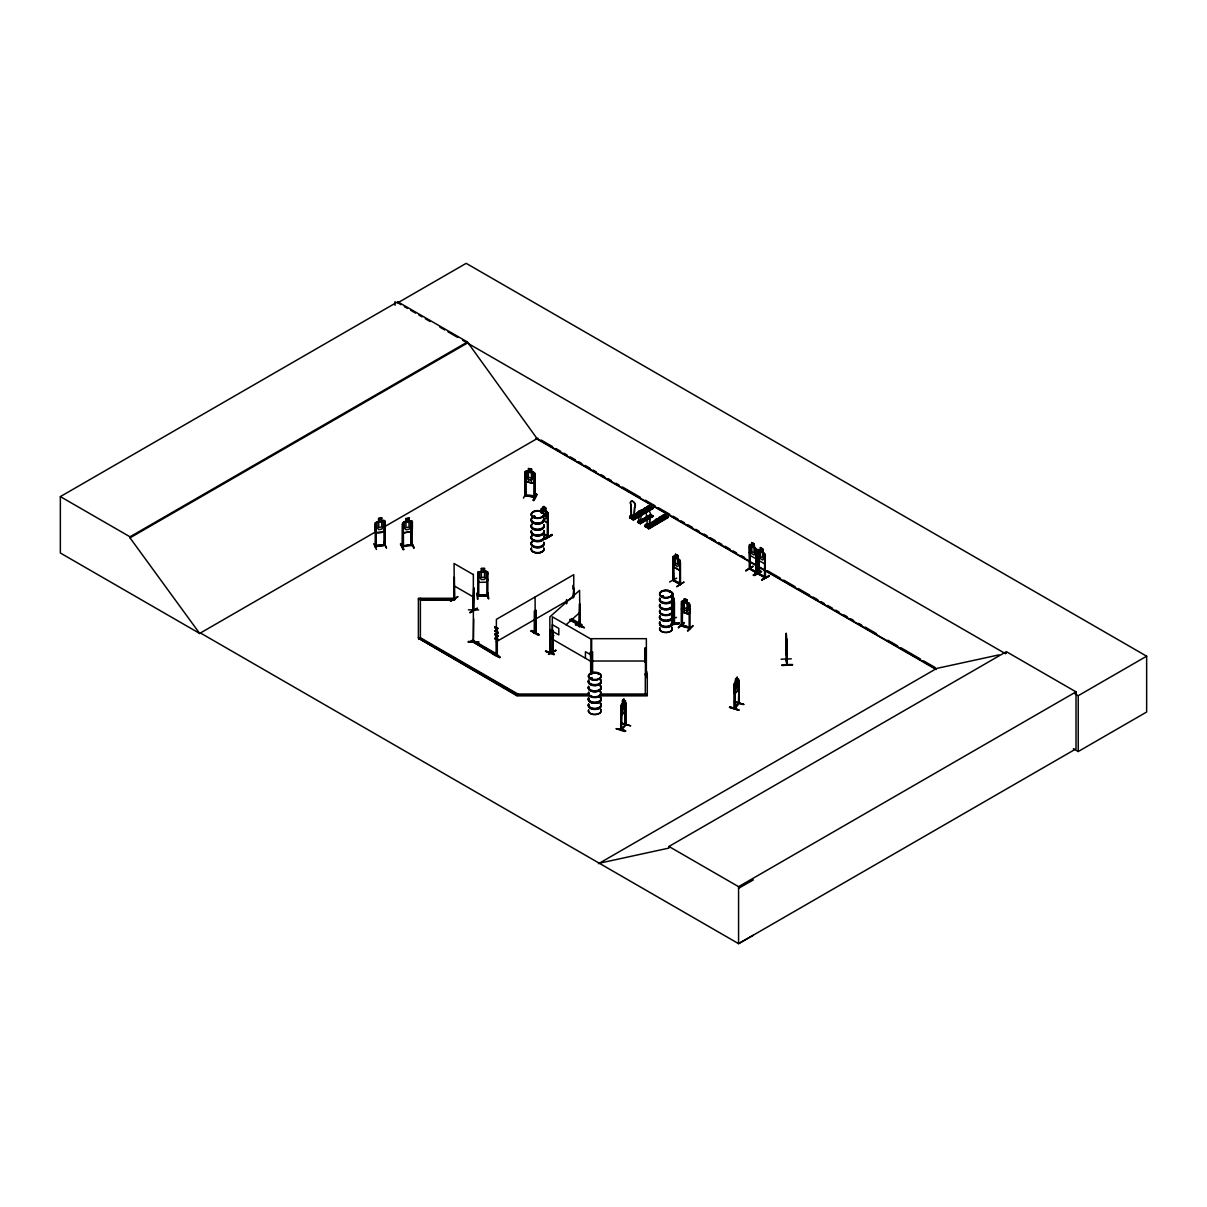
<?xml version="1.0" encoding="UTF-8"?>
<svg xmlns="http://www.w3.org/2000/svg" width="1207" height="1207" viewBox="0 0 1207 1207"><rect width="100%" height="100%" fill="white"/><g stroke="black" fill="none" stroke-linecap="round" stroke-linejoin="round"><path stroke-width="1.5" d="M786.361 646.665L786.21 644.538L786.345 646.665M645.458 649.939L644.87 652.806L644.885 649.939M645.458 657.272L644.87 660.138L644.885 657.287M625.573 724.472L625.105 724.321M734.942 685.757L734.988 708.162C742.818 698.491 738.186 702.368 734.475 707.8M739.242 703.394L739.212 702.549L738.367 703.032M785.938 642.803L786.677 650.437L786.873 648.295M785.893 638.262L786.677 642.848M786.662 650.301L786.889 648.37M634.022 517.712L634.535 507.227A3.425 1.992 59.5 0 0 634.535 503.289A3.425 1.992 59.5 0 0 631.08 501.327A3.425 1.992 59.5 0 0 631.08 505.28L631.306 516.34L632.227 515.872M634.173 517.622L634.686 507.151A3.425 1.992 59.5 0 0 634.686 503.198A3.425 1.992 59.5 0 0 631.231 501.252A3.425 1.992 59.5 0 0 631.231 505.19L631.442 516.505M639.393 520.79L638.865 521.409L638.775 513.91A2.278 1.328 59.5 0 1 638.775 511.285A2.278 1.328 59.5 0 1 641.068 512.583A2.278 1.328 59.5 0 1 641.068 515.208L640.645 522.254L638.82 521.349L639.574 520.594L638.79 521.062L639.469 522.706L639.755 520.639L638.729 520.655L638.609 522.359M649.336 526.554L649.849 516.068A3.425 1.992 59.5 0 0 649.849 512.13A3.425 1.992 59.5 0 0 646.394 510.169A3.425 1.992 59.5 0 0 646.394 514.122C647.374 528.41 647.918 523.506 647.374 525.166M787.326 664.846L786.436 658.283M786.557 659.671L786.21 633.403L786.617 639.997M786.255 647.842L785.953 642.531M630.944 516.113L631.849 515.781L631.623 516.581M684.248 601.569L681.397 601.508L681.382 625.452M681.533 625.543C685.018 629.028 692.29 626.267 689.227 628.364M786.481 646.364L786.481 639.031M786.059 643.572L786.21 642.335L786.617 647.314M632.875 515.842C630.326 516.536 633.313 515.223 632.362 516.083M639.65 521.032L638.775 521.213L639.529 521.183M647.601 527.233L647.601 524.789L646.575 524.743M738.82 686.723L738.337 689.982L738.322 678.922L734.052 684.475L734.595 682.906M674.14 607.317L673.747 609.505L671.65 605.069M549.879 651.901L550.754 651.614L549.804 652.836L550.362 630.009L550.317 652.881M579.948 626.418L579.571 590.374L549.864 616.883L549.864 652.791M616.204 728.892C625.709 728.319 631.487 735.063 616.46 728.621M729.767 706.729L729.496 707.483L738.624 710.138M738.805 709.942L729.752 706.744M644.055 511.029L643.784 511.904M657.453 519.81L659.369 520.443L657.287 520.383M787.266 664.861L787.236 642.592M545.579 651.267L553.983 654.707M545.594 650.905L554.239 654.058M554.224 654.45L545.549 651.312M473.25 610.259L473.4 610.546M473.763 609.897L473.265 609.867M533.222 516.732L534.052 516.113M534.037 516.068L534.807 516.822L533.63 516.822M590.977 678.093L590.706 678.741M591.415 678.772L590.827 677.957L591.415 678.455M592.365 678.47L591.415 677.836M598.717 673.732L598.174 674.426L598.491 673.732M663.428 596.017L661.617 596.454M661.708 596.017L663.065 596.318L662.568 595.73M669.357 592.29L670.202 592.335M670.232 592.079L669.644 592.26M785.938 635.304L786.889 664.997C784.806 649.668 787.281 669.116 787.19 663.518M648.189 524.728L646.771 524.683L647.827 524.155M492.396 653.5C499.215 654.088 505.763 662.145 492.396 653.5L499.698 657.619M492.743 652.881L500.09 657.438M538.91 634.565L531.427 630.522L539.318 634.791L538.367 635.35L531.095 631.11M531.397 630.914L538.714 634.716M646.514 517.894L638.367 522.661L637.764 521.107L638.82 521.032M673.853 623.521C676.871 622.284 666.445 611.828 674.517 623.913M621.424 715.313L620.745 705.899L622.45 703.274L622.299 700.452L623.959 698.762L624.577 706.819L622.359 711.481L621.575 710.138M473.355 574.306L473.355 641.837L473.702 618.919M548.008 520.353L547.193 522.722L548.008 520.458M680.175 567.924L679.36 570.292L673.778 567.064L673.038 556.533L675.422 556.925M765.193 561.33L764.378 563.699L758.781 560.486L758.056 549.954L758.886 549.366L765.268 554.013L765.268 578.032L758.087 573.883L758.056 549.954M383.992 531.548L385.063 528.575L383.992 531.548C374.321 535.727 374.849 530.642 375.422 522.737L378.681 521.303M411.134 544.749C389.605 548.174 413.775 543.497 412.145 545.443L412.326 521.349L412.356 528.787L411.134 531.548L403.606 532.875L402.61 530.295M403.576 532.815L411.24 531.699L412.356 528.787M689.906 611.874L688.971 614.363L682.272 611.934L681.457 608.826M487.975 579.405L486.828 582.166L478.923 582.347L477.897 579.707L479.013 582.317M385.063 545.217L383.871 545.187L384.731 544.176M383.871 545.187L384.867 544.206M402.323 546.696L403.515 546.711L402.459 546.907L402.58 522.872L405.854 521.439M534.656 480.673L533.554 483.192L526.161 481.819L525.166 478.892M534.761 480.703L533.63 483.298L526.116 481.88L525.136 478.953M622.405 703.228L621.228 730.024L625.935 724.803L620.851 729.119L621.696 729.586M676.689 578.138L669.508 581.985M753.032 566.566L745.805 570.715M761.692 571.56L754.149 575.588L761.361 571.439M373.702 543.723L376.433 549.502M400.498 543.995L403.153 549.728L403.696 549.185M401.041 543.467L403.651 549.2M620.82 729.073L621.665 728.711M625.105 725.135L625.935 724.803L625.543 702.399L625.06 725.271M734.052 691.867L734.112 684.46L734.203 708.464L734.641 707.181M734.188 707.619L738.85 703.319M738.775 703.062L738.412 703.726M552.263 652.715L553.062 653.108L553.228 630.582L552.323 630.356L552.987 630.733M553.304 652.142L552.248 651.825L553.062 652.293M552.64 651.689L552.957 653.108L553.228 630.582M590.374 673.883L591.339 674.064L590.6 652.157L590.887 674.185M476.871 593.225L477.429 599.11M477.353 593.15L477.987 599.14M543.331 517.743L545.549 519.025L546.741 517.516L546.741 512.387L545.7 510.697L548.084 513.035L548.084 537.04C544.327 533.856 553.168 538.247 544.448 534.369M543.301 533.992L548.325 536.813M673.25 579.466L673.612 580.009M749.336 568.874L749.472 544.915L749.683 568.738L756.849 572.872L756.834 571.982L749.743 568.693M750.407 568.346L749.653 567.863L750.06 569.312M758.962 573.234L758.011 573.023L758.811 573.491M678.666 627.731L684.097 622.767M523.446 498.159L526.267 492.471M625.543 730.899L616.4 728.636M528.44 471.318L526.84 471.937L526.84 477.067L528.44 479.571L531.427 480.13L533.026 478.228L533.026 473.099L531.427 471.892L534.761 473.325L534.822 497.405L525.166 495.609L525.136 471.59L528.334 471.213M528.44 482.317L528.364 468.407L531.563 469.01L531.427 482.875M526.146 470.805L533.63 472.148M534.746 497.42L534.761 473.325M497.118 654.013C495.051 655.19 498.385 653.44 497.299 655.099L497.299 632.679M535.38 633.102L535.063 597.012M534.716 632.634L536.059 631.865L536.059 632.664L535.712 610.214L534.414 610.968L534.339 633.343L536.059 632.664L534.339 633.343M526.192 473.189L525.196 473.219L526.192 473.189L526.177 495.745M533.962 474.683L534.837 474.849L533.962 474.683L533.841 497.209M533.826 497.254L533.856 496.183L534.822 496.59M533.75 497.193C536.647 494.251 513.518 494.644 534.61 496.575M537.04 494.568C530.356 509.61 534.49 491.868 537.04 494.598M533.268 500.105L536.572 494.07L533.358 500.045M579.481 626.795L579.42 626.011M579.088 626.659L579.571 603.938L579.42 626.297M641.973 510.878C641.988 514.152 645.851 509.626 642.38 510.878M657.272 519.719L657.996 520.911M657.287 520.609C656.683 518.09 661.225 520.262 658.283 520.7M541.928 512.598L541.098 512.869M590.977 678.59L592.109 678.047L590.449 678.47M592.275 678.621L592.109 678.741M497.193 628.274L496.273 629.481L494.764 626.886L496.665 629.239L494.719 631.276L498.159 628.349M496.665 629.239L497.601 628.032M494.764 634.218L496.273 636.813L498.159 635.697L494.719 638.624L496.349 636.874L495.157 633.992L496.349 636.874M496.273 636.813L497.601 635.38M495.277 631.593L496.952 629.843L498.159 632.785L496.394 632.921L496.62 655.446L497.043 632.543M495.277 638.941L498.159 635.697M376.252 545.76L375.06 546.545L384.958 545.232L385.063 521.198L383.917 520.413L375.347 522.782L375.166 546.741L376.086 546.665L376.071 524.064L376.162 546.379M403.47 545.956L403.515 546.711M411.24 545.308L411.24 522.978L412.221 523.038L411.331 523.174M494.719 631.276L496.349 629.526L495.157 626.644M477.7 596.077L478.802 596.288L477.912 595.187L487.854 595.157M623.959 701.508L625.513 700.769L621.394 704.345M621.333 707.076L621.364 729.948M620.805 713.201L621.379 715.449L624.894 711.315M621.288 715.419L624.985 711.345L625.513 708.132M621.198 723.355L630.537 725.769M625.482 724.743L620.851 729.933L620.745 705.899M737.16 677.323L737.884 685.395L735.667 690.057L734.882 683.6L735.606 679.043L737.16 677.323L737.205 680.25M735.606 681.789L735.712 679.073L737.266 677.353M735.923 679.239L736.858 678.213L735.923 680.16M738.412 703.802L739.152 681.08L739.152 703.485L734.475 708.615L734.641 685.651M738.292 689.936L734.58 693.995L738.337 689.982M734.505 701.946L743.859 704.39L734.55 701.825M738.593 710.229L729.737 707.121L738.865 709.927M646.439 674.004C645.383 672.887 645.7 675.422 646.364 674.788L646.364 638.684L591.656 638.684L591.656 673.778M420.383 600.12L454.571 600.12L454.315 576.916L454.36 599.607L454.42 598.4M487.04 596.032L487.9 596.017L477.716 596.273L477.881 572.284L481.246 571.258M682.302 600.86L688.956 603.289L689.846 611.934L688.895 614.242L682.272 611.934M686.994 613.639L687.16 599.788L684.248 598.823L684.339 612.688M687.1 602.595L687.16 599.788M688.941 603.259L690.012 604.541L690.042 628.621L681.472 625.482M681.623 625.271L681.653 602.987L682.438 603.274L682.347 625.799L681.533 624.728M689.951 606.261L689.167 605.974L689.197 628.394L689.318 627.263M678.243 627.67L684.218 622.405L678.726 627.399M682.242 625.015L681.774 624.502M682.377 624.728L689.272 627.519M690.238 627.64L682.528 625.045M687.869 631.155L692.999 626.026M692.878 625.573L687.462 630.627M550.362 630.009L550.664 630.114M575.452 624.683L584.414 627.595L575.739 624.366M573.747 597.224L573.747 574.683L496.394 619.342L496.318 655.295L497.118 654.828M534.339 632.528L536.044 631.819M535.078 632.046L534.656 633.494L534.671 611.119L535.968 610.35M535.274 633.132L535.063 610.591M549.864 639.212L553.907 635.606M566.068 624.758L579.571 612.703M671.771 607.227L671.711 619.025L672.027 607.74M674.457 623.959L674.441 601.659M642.154 510.742L641.868 511.617M545.7 507.951L545.549 510.787L545.7 507.951C541.355 503.002 545.036 511.964 541.702 508.388L540.872 508.977L541.294 512.673M749.381 544.961L750.226 544.357L756.608 549.019L756.593 573.023L749.426 568.874M621.318 729.933L621.213 707.649M600.211 695.866L647.284 695.866L647.284 674.291L645.473 673.747M645.443 674.788L645.443 652.791M631.261 516.189L635.35 518.331L635.35 516.883L633.102 517.878L633.102 519.04L630.009 517.305L631.97 514.967L629.722 515.977L629.722 517.426L633.584 519.961L653.093 508.524L649.125 505.688L634.369 514.816M629.511 517.682L630.688 518.346L648.521 507.83M650.513 508.781L632.377 519.266L633.192 519.734L645.911 511.949M635.35 516.883L633.388 518.044L633.102 519.674L652.806 508.041L649.125 505.974L634.279 514.74M633.419 519.689L652.806 508.041M637.779 522.209L647.495 516.475M647.465 516.34L637.568 522.193L640.404 523.778L653.364 516.128L650.558 514.589M638.035 522.465L651.192 514.71L637.915 522.405M652.685 515.54L653.319 516.143L639.559 523.325L652.881 515.872M644.825 526.524L665.193 515.404L664.438 514.529L668.15 517.064L648.732 528.515L647.691 528.108L665.826 517.607M646.801 524.954L646.997 523.657L645.036 524.819L645.036 526.267L648.974 528.832L668.406 517.365L664.438 514.967M664.891 515.419L649.23 525.271M667.893 517.109L667.441 516.656M648.431 528.545L648.687 526.886L650.664 525.724L648.415 526.72L648.415 527.881L645.307 526.131L647.284 523.808M640.148 510.983C650.95 515.736 634.912 511.557 642.109 509.822L645.775 512.175L642.109 509.822M649.502 509.701C648.174 512.93 640.721 508.735 645.836 507.619L649.502 509.988L645.836 507.619M652.791 507.755C651.463 510.999 644.01 506.789 649.125 505.688M631.17 515.314L631.17 517.758L632.287 518.391L632.287 515.947L629.737 517.622M634.761 515.027L649.125 505.974M630.129 518.014L650.045 506.834M630.22 518.09L648.265 507.513M638.775 513.91L638.669 513.971A2.278 1.328 59.5 0 1 638.669 511.33A2.278 1.328 59.5 0 1 640.977 512.643A2.278 1.328 59.5 0 1 640.977 515.268M632.377 519.266L652.097 507.634M637.96 521.982L639.272 520.428M650.709 514.242L649.396 515.208L651.84 516.596L649.396 515.012M649.849 516.068L649.487 526.463L646.937 524.939M640.012 523.159L641.339 521.605L641.52 522.676M640.359 523.778L640.208 522.48L641.52 521.711M647.963 524.185L646.68 524.683M655.446 519.825C666.264 524.562 650.226 520.398 657.423 518.663L661.089 521.017L657.423 518.663M659.188 517.622C669.991 522.375 653.953 518.21 661.149 516.46L664.816 518.829L661.149 516.46M662.462 515.691C673.265 520.428 657.242 516.264 664.438 514.529M644.734 526.448L664.438 514.816M665.148 515.223L645.73 526.825M649.17 525.226L665.419 515.721M647.691 528.108L667.411 516.475M649.804 527.444L668.105 516.596M648.4 528.515L668.12 516.868M496.635 633.056L498.159 632.785M573.084 597.601L573.747 588.262L573.989 595.579M573.34 597.752L573.989 588.397M495.338 634.55L496.665 636.587M494.719 638.624L495.67 638.714M497.178 640.027L498.159 640.117L496.228 637.718M531.065 631.186L532.015 630.627M496.394 655.16L496.756 655.371M534.445 633.237L535.787 632.498L535.712 610.214M555.974 650.467L548.37 654.435L555.567 650.226M591.249 652.534L590.344 652.308M473.038 610.425L473.717 587.869L473.385 610.184M473.4 574.653L454.058 563.488L454.42 599.215M200.543 633.026L199.759 633.494L60.35 553.002L60.35 496.605L397.767 301.795L467.426 342.003L537.085 438.624L935.908 668.889M397.767 301.795L397.767 302.836L466.189 263.337L1146.65 656.201L1146.65 712.024L1078.228 751.523L1073.34 748.687M60.35 496.605L130.009 536.813L467.426 342.003M753.349 935.244L738.578 943.663L200.453 632.981L199.653 633.434L130.009 537.854L467.426 343.044M199.653 633.434L376.086 531.578M384.218 526.886L537.869 438.171M541.626 508.434L547.209 511.647M541.158 510.425L541.807 510.802M547.39 536.693L547.601 514.137L548.325 536.889M548.25 514.529L547.344 514.288M544.613 538.639L552.218 535.063L544.976 539.288L544.583 538.594L551.886 534.475L544.976 539.242M544.644 539.031L551.931 534.882M418.98 638.548L420.383 637.734L518.256 694.236L516.837 695.745L418.98 638.548L516.837 695.051L518.256 694.236M418.98 639.257L420.383 638.443L431.804 645.021M471.258 640.887L472.661 640.072L496.831 654.028L495.428 654.843L471.258 640.887L495.428 655.537L496.831 654.722M471.258 641.581L472.661 640.766L495.217 653.802M572.887 585.38L572.887 589.061M496.394 641.671L572.133 597.948M673.793 555.989L680.25 560.606L677.881 558.253L677.881 555.507L675.422 554.179L674.306 562.432L675.498 565.314L677.715 566.596L678.907 565.087L678.907 559.957L677.715 558.358L677.881 555.507L675.498 554.315M673.038 556.533L673.084 580.552L680.175 584.565L680.175 560.591M673.702 580.899L673.325 557.996L673.808 580.884L673.008 579.616M680.069 584.55L679.767 561.708M569.976 619.372L581.834 625.286L580.416 626.101L569.976 620.066M679.556 583.434C685.546 585.395 662.507 574.924 680.431 583.585M679.692 584.007L679.767 567.29M751.84 545.308L751.765 542.592L754.224 543.919L755.25 553.5L754.073 555.009L751.84 553.726L750.663 550.845L751.84 542.547M676.75 586.632L684.052 582.015L676.855 586.632M754.149 543.98L751.765 542.592M750.075 546.922L749.426 546.545L750.15 569.297L750.332 554.224M756.608 549.019L756.517 572.978M755.869 550.271L756.774 550.498L755.869 550.271L755.914 572.661M760.591 547.691L760.591 550.437L759.324 550.709L759.324 555.839L760.501 558.72L762.733 560.003L763.91 558.494L763.91 553.364L762.733 551.765L762.809 548.974L760.425 547.601L762.809 548.974L762.884 551.674M750.12 555.476L749.472 552.278L750.12 555.476L755.793 558.66L756.608 556.397M758.992 559.233L758.811 574.306L758.992 551.78M765.404 577.776L764.438 577.595L764.785 555.129L765.51 577.881L758.313 573.687L764.71 576.84M765.434 555.507L764.529 555.28M749.728 567.924L750.15 568.482M745.851 570.866L753.108 566.204L745.851 570.398M750.15 568.723L756.517 572.163M753.108 575.045L760.41 570.458M758.811 573.717L758.735 574.26M761.768 580.039L769.402 576.041L761.813 579.963M769.07 575.467L761.813 579.647M598.491 863.699L936.707 668.422L999.019 654.873M599.275 863.231L668.934 848.083L668.934 846.469L1006.351 651.659L1076.01 691.867L1076.01 748.853L738.578 943.663L738.578 886.677L1076.01 691.867M1006.351 653.274L1005.567 653.741L462.568 340.238M1074.999 693.829L1078.228 695.7L1146.65 656.201M738.578 888.307L753.349 879.888M674.14 600L674.125 624.094L672.103 618.075M662.869 596.62L662.266 596.333M525.422 494.538L526.282 494.704M525.422 495.353L534.761 497.133M526.026 494.93L525.105 494.749M473.717 610.802L473.717 587.869M375.256 545.67L383.962 544.795L375.95 545.564M402.519 546.62L412.13 545.413M643.542 511.768L641.988 511.542M646.213 517.697L647.359 518.075M682.196 625.784L682.438 603.274M690.042 627.806L689.951 628.636M552.504 652.489L553.319 652.927M679.526 561.858L680.431 562.085L680.507 584.46L673.31 580.265L673.325 557.996M679.692 583.192L680.25 584.61M764.71 576.599L765.525 577.037L759.067 573.581M672.284 606.472L672.359 592.562L673.234 594.463L673.129 608.222M671.831 595.458L672.359 592.562M672.284 603.726L673.129 605.476L673.265 597.178L674.17 600.015L674.034 624.079M676.493 617.426L671.575 618.361M673.823 622.887L673.778 623.597M671.001 624.125L679.254 622.857L671.017 624.2M671.001 624.592L679.39 623.597M671.152 624.909L679.39 623.581M378.606 521.303L378.576 518.482L381.819 517.984L381.744 520.911L383.358 521.575L383.358 526.69L381.744 529.149L378.711 529.617L377.082 527.67L377.082 522.54L378.711 521.379L378.681 518.557M381.85 518.044L378.576 518.482M381.714 520.836L383.947 520.473M405.854 518.693L409.082 518.135L409.007 521.047L410.621 521.711L410.621 526.84L409.007 529.285L405.959 529.767L404.345 527.821L404.345 522.691L405.959 521.515L405.824 518.633L409.113 518.195M376.162 524.26L375.256 524.396M383.962 545.383L383.977 522.842L384.867 522.691L384.882 545.308L375.256 546.726L375.196 545.956M402.429 524.336L403.41 524.396L402.429 524.336L402.414 546.892M383.871 531.397L376.403 532.559L375.422 530.054M400.498 544.01L403.696 549.653M411.496 542.305L414.152 548.023L411.481 542.26M386.346 547.963L383.69 541.792L386.481 547.887M412.236 544.342L411.451 544.734M477.806 596.077C494.764 596.333 487.537 593.738 478.847 595.232M642.652 510.802L643.95 511.104M412.085 544.342L412.009 545.157M547.601 536.481L547.601 514.137M785.802 647.706L786.33 651.478M786.089 650.618L786.059 648.702M786.195 653.349C787.055 661.602 786.33 634.52 786.768 646.137M786.662 653.5L786.074 641.385M786.044 635.199L785.802 647.737M786.496 638.096L786.889 640.992M781.08 659.203L791.309 658.841M792.214 665.057C760.531 665.298 814.031 663.428 782 665.54M481.367 568.603L484.505 568.512M484.505 571.258L486.18 572.118L486.18 577.248L484.505 579.496L481.367 579.586L479.692 577.444L479.692 572.314L481.367 571.349L481.246 568.452L484.611 568.406L484.505 571.258L487.975 572.027L487.749 596.032M486.738 571.183L477.881 572.284M478.726 573.717L477.806 573.747L478.757 573.913L478.757 596.243M486.919 573.461L487.854 573.642L486.919 573.461L486.828 596.002M488.775 598.763L487.749 592.486M468.407 609.822L478.666 609.957M468.407 642.169L478.666 642.094L468.407 642.184L468.407 641.4L478.666 642.154M468.407 641.868L478.666 641.807M644.87 647.963L644.885 651.131L645.443 647.948M592.592 652.248L591.656 652.263L592.592 652.248L592.592 673.762M644.9 654.813L645.458 651.584L645.458 654.813M644.87 655.295L645.458 658.253M644.9 662.16L645.458 658.931L645.458 662.16M645.428 674.592L646.333 674.562M646.514 671.303L646.575 677.218M454.571 598.265L418.391 598.265L418.391 638.443L420.383 638.443L420.383 598.265M418.391 598.959L454.571 598.959M420.383 599.411L454.571 599.411M418.391 637.734L420.383 637.734M591.656 661.014L646.364 661.014M645.292 674.985L647.284 674.985M588.91 694.025L517.335 694.025L517.335 695.866L588.91 695.866M600.211 694.025L647.284 694.025M517.335 695.172L588.91 695.172M600.211 695.172L647.284 695.172M550.422 652.278L550.166 630.567M486.934 596.062L487.009 594.915M477.866 596.303L477.716 595.473M555.869 650.347L548.778 654.209M528.44 472.239L531.427 472.797M528.44 477.368L531.427 477.927M413.699 548.023L410.953 541.928M534.399 516.249L535.108 516.49M787.19 664.408L787.145 642.064M671.771 618.391L674.321 623.506M738.714 679.33L738.729 703.892M734.505 701.478L743.648 704.556M621.198 722.902L630.552 725.799M487.779 592.833L488.367 598.763L487.688 592.441M686.994 599.909L684.339 598.944L684.399 601.644L682.921 602.097L682.921 607.227L684.339 609.927L686.994 610.893L688.428 609.218L688.428 604.088L686.994 602.655M687.16 602.549L689.001 603.213M684.339 602.61L686.994 603.575M684.339 607.74L686.994 608.705M575.513 624.562L584.173 627.746M764.891 577.474L764.785 555.129M765.042 577.987L764.574 576.855M477.384 608.509L470.157 612.688M647.163 506.849L650.829 508.916M643.874 508.796L647.54 510.863M648.521 515.721L650.965 516.913M632.287 515.947L630.989 515.419L630.989 517.863M648.219 525.799L650.664 527.172L650.664 525.724M525.105 495.564L525.271 471.59M397.767 302.836L401.011 304.707M404.254 306.578L407.498 308.449M410.727 310.32L415.585 313.126M418.829 314.997L422.073 316.868M425.317 318.739L430.175 321.545M439.891 327.157L444.749 329.964M447.993 331.834L457.709 337.432M758.735 551.931L758.087 551.554L758.026 573.913L758.011 573.023M541.128 440.042L552.519 446.62M555.778 448.506L560.667 451.327M563.91 453.198L567.169 455.084M570.428 456.955L575.317 459.776M578.575 461.662L581.819 463.548M585.078 465.419L589.967 468.241M593.225 470.127L596.469 471.997M601.358 474.819L604.616 476.705M607.875 478.575L611.119 480.461M616.008 483.283L619.266 485.154M622.525 487.04L640.434 497.375M645.307 500.196L655.084 505.839M658.328 507.709L669.734 514.288M672.978 516.174L677.866 518.995M681.125 520.866L684.384 522.752M687.643 524.638L692.516 527.444M695.775 529.33L699.034 531.216M703.907 534.022L707.166 535.908M710.425 537.794L715.313 540.615M718.572 542.486L721.816 544.372M725.075 546.243L729.963 549.064M733.222 550.95L736.466 552.821M741.354 555.642L744.613 557.528M767.396 570.685L780.431 578.198M783.675 580.084L795.081 586.662M798.325 588.533L809.731 595.126M812.975 596.997L817.863 599.819M821.122 601.705L824.381 603.575M827.64 605.461L832.513 608.283M835.772 610.154L839.031 612.04M843.904 614.861L847.163 616.732M850.422 618.618L853.681 620.489M858.569 623.31L861.813 625.196M865.072 627.067L876.463 633.66M887.869 640.238L897.631 645.866M900.89 647.752L920.428 659.022M923.672 660.908L935.078 667.486M536.014 438.473L936.149 669.493M756.774 572.812L755.793 572.556L756.125 557.574M753.5 575.256L760.35 570.398M679.39 570.111L673.913 566.958L673.204 563.895M543.331 506.759L545.549 508.041M543.331 515.54L545.549 516.822L545.549 511.693L543.331 510.41L543.331 513.835M543.105 520.187L547.209 522.556L543.075 520.262M543.301 533.403L547.39 535.878M544.448 534.942L548.008 536.994M571.379 618.557L581.834 624.577M577.353 622.691L581.834 625.286M552.368 631.186L558.811 634.912L558.811 628.394L552.368 624.668L552.368 652.746L552.323 616.792L591.008 639.122L591.008 674.2M590.464 654.616L585.425 651.705L585.425 658.222M552.323 639.122L591.008 661.451M454.058 585.817L473.4 596.982M435.063 646.907L518.256 694.93M668.934 846.469L738.578 886.677M403.425 545.7L403.47 546.771L403.319 524.2M383.871 520.504L385.093 521.258M534.656 516.204L534.716 517.215L533.298 516.626M646.907 525.136L646.997 523.657M631.774 516.204L632.377 515.766M533.6 472.209L534.731 473.385M647.344 524.487L646.303 524.26L646.303 526.69L646.469 524.155L647.857 524.502M631.578 516.128L631.699 514.816M547.133 511.693L547.918 513.066M786.421 658.343L786.466 659.731L786.315 633.403M672.435 593.512L672.978 595.549L672.435 594.417M671.741 594.04L672.359 595.307M671.635 594.055L673.838 598.461M672.284 596.394L673.129 598.144M672.284 601.524L673.129 603.274M403.621 521.726L411.165 520.715L412.251 521.469L409.082 520.881L409.082 518.135M497.767 633.011L496.545 630.084L497.571 632.438M494.764 626.886L495.941 629.767M496.952 637.19L498.159 640.117M497.767 640.359L496.545 637.432L497.571 639.785M496.228 630.371L497.178 632.679M734.112 691.792L734.686 694.025M758.207 557.302L758.916 560.38M786.21 642.335L786.481 644.146M786.21 649.668L786.481 651.478M786.255 652.278L786.421 654.36M786.27 634.339L786.361 636.662M647.073 677.64L646.439 671.258M646.364 652.263L644.87 652.806M645.443 655.295L645.443 658.479M1078.228 695.7L1078.228 751.523M760.501 547.556L760.501 550.483M680.099 560.636L680.099 567.969M671.831 597.178L671.831 600.588M650.377 525.558L650.377 526.72M647.163 519.161L644.719 517.969M645.323 673.778L645.292 694.719M641.339 521.605L641.339 522.375M635.063 516.717L635.063 517.878M625.543 702.399L625.437 725.362L625.407 700.739M590.6 652.157L590.706 674.517M579.873 604.058L579.903 626.463M566.702 599.849L566.702 603.575M566.445 600L566.445 603.711M543.331 506.563L542.139 513.141M531.563 469.01L531.533 471.816M478.002 572.314L478.002 579.692M411.24 522.978L411.225 545.519M395.036 301.584L395.036 305.28M130.009 536.813L130.009 537.854M543.874 525.271A6.488 3.742 0 0 1 536.768 529.964A6.488 3.742 0 0 1 531.985 524.366M543.754 530.446A6.367 3.681 0 0 1 537.613 535.078A6.367 3.681 0 0 1 531.457 530.446M543.874 519.116A6.488 3.742 0 0 1 536.768 523.793A6.488 3.742 0 0 1 531.985 518.21M543.874 524.954A6.488 3.742 0 0 1 536.768 529.647A6.488 3.742 0 0 1 531.985 524.049M543.874 518.799A6.488 3.742 0 0 1 536.768 523.476A6.488 3.742 0 0 1 531.985 517.894M543.784 519.493A6.397 3.696 0 0 1 537.613 524.14A6.397 3.696 0 0 1 531.427 519.493M543.784 518.452A6.397 3.696 0 0 1 537.613 523.099A6.397 3.696 0 0 1 531.427 518.452M543.784 525.649A6.397 3.696 0 0 1 537.613 530.295A6.397 3.696 0 0 1 531.427 525.649M543.784 524.607A6.397 3.696 0 0 1 537.613 529.269A6.397 3.696 0 0 1 531.427 524.607M543.784 530.808A6.397 3.696 0 0 1 537.613 535.455A6.397 3.696 0 0 1 531.427 530.808M543.874 542.833A6.488 3.742 0 0 1 536.768 547.525A6.488 3.742 0 0 1 531.985 541.928M543.754 531.382A6.367 3.681 0 0 1 537.613 536.014A6.367 3.681 0 0 1 531.457 531.382M543.754 548.008A6.367 3.681 0 0 1 537.613 552.64A6.367 3.681 0 0 1 531.457 548.008M543.799 531.065A6.412 3.696 0 0 1 537.613 535.727A6.412 3.696 0 0 1 531.412 531.065M543.874 536.677A6.488 3.742 0 0 1 536.768 541.355A6.488 3.742 0 0 1 531.985 535.772M543.874 542.516A6.488 3.742 0 0 1 536.768 547.209A6.488 3.742 0 0 1 531.985 541.611M543.874 536.361A6.488 3.742 0 0 1 536.768 541.038A6.488 3.742 0 0 1 531.985 535.455M543.784 537.055A6.397 3.696 0 0 1 537.613 541.702A6.397 3.696 0 0 1 531.427 537.055M543.784 536.014A6.397 3.696 0 0 1 537.613 540.661A6.397 3.696 0 0 1 531.427 536.014M543.784 543.21A6.397 3.696 0 0 1 537.613 547.857A6.397 3.696 0 0 1 531.427 543.21M543.784 542.169A6.397 3.696 0 0 1 537.613 546.831A6.397 3.696 0 0 1 531.427 542.169M600.347 691.309A6.412 3.696 0 0 1 595.639 696.816A6.412 3.696 0 0 1 588.609 692.199M600.332 680.205A6.382 3.681 0 0 1 595.639 685.697A6.382 3.681 0 0 1 588.639 681.095M600.332 679.164A6.382 3.681 0 0 1 595.639 684.671A6.382 3.681 0 0 1 588.639 680.054M600.347 686.361A6.397 3.696 0 0 1 595.639 691.867A6.397 3.696 0 0 1 588.624 687.251M600.422 685.983A6.488 3.742 0 0 1 595.654 691.566A6.488 3.742 0 0 1 588.533 686.874M600.422 685.667A6.488 3.742 0 0 1 595.654 691.249A6.488 3.742 0 0 1 588.533 686.557M600.332 685.335A6.382 3.681 0 0 1 595.639 690.826A6.382 3.681 0 0 1 588.639 686.225M600.422 679.813A6.488 3.742 0 0 1 595.654 685.395A6.488 3.742 0 0 1 588.533 680.718M600.422 679.496A6.488 3.742 0 0 1 595.654 685.078A6.488 3.742 0 0 1 588.533 680.401M600.347 691.52A6.412 3.696 0 0 1 595.639 697.043A6.412 3.696 0 0 1 588.609 692.411M600.347 691.762A6.412 3.696 0 0 1 595.639 697.269A6.412 3.696 0 0 1 588.609 692.652M600.332 696.726A6.382 3.681 0 0 1 595.639 702.233A6.382 3.681 0 0 1 588.639 697.616M600.332 703.922A6.382 3.681 0 0 1 595.639 709.429A6.382 3.681 0 0 1 588.639 704.813M600.422 703.545A6.488 3.742 0 0 1 595.654 709.128A6.488 3.742 0 0 1 588.533 704.435M600.422 703.228A6.488 3.742 0 0 1 595.654 708.811A6.488 3.742 0 0 1 588.533 704.119M600.422 697.374A6.488 3.742 0 0 1 595.654 702.957A6.488 3.742 0 0 1 588.533 698.28M600.422 697.058A6.488 3.742 0 0 1 595.654 702.64A6.488 3.742 0 0 1 588.533 697.963M588.624 698.657A6.397 3.696 0 0 0 595.639 703.274A6.397 3.696 0 0 0 600.347 697.767A6.382 3.681 0 0 1 596.454 703.168A6.382 3.681 0 0 1 588.413 699.607M600.332 702.896A6.382 3.681 0 0 1 595.639 708.388A6.382 3.681 0 0 1 588.639 703.787M600.347 709.082A6.412 3.696 0 0 1 595.639 714.604A6.412 3.696 0 0 1 588.609 709.972M600.347 708.871A6.412 3.696 0 0 1 595.639 714.378A6.412 3.696 0 0 1 588.609 709.761M600.332 692.094A6.382 3.681 0 0 1 596.454 697.495A6.382 3.681 0 0 1 588.413 693.934M671.499 598.174A6.397 3.696 0 0 1 666.792 603.681A6.397 3.696 0 0 1 659.776 599.064M671.499 597.148A6.397 3.696 0 0 1 666.792 602.655A6.397 3.696 0 0 1 659.776 598.038M671.499 604.345A6.397 3.696 0 0 1 666.792 609.852A6.397 3.696 0 0 1 659.776 605.235M671.575 603.953A6.488 3.742 0 0 1 666.807 609.535A6.488 3.742 0 0 1 659.701 604.858M671.575 603.636A6.488 3.742 0 0 1 666.807 609.218A6.488 3.742 0 0 1 659.701 604.541M671.575 597.797A6.488 3.742 0 0 1 666.807 603.379A6.488 3.742 0 0 1 659.701 598.702M671.575 597.48A6.488 3.742 0 0 1 666.807 603.062A6.488 3.742 0 0 1 659.701 598.385M671.499 603.304A6.397 3.696 0 0 1 666.792 608.811A6.397 3.696 0 0 1 659.776 604.194M671.499 609.565A6.397 3.696 0 0 1 666.792 615.072A6.397 3.696 0 0 1 659.776 610.455M671.514 609.279A6.412 3.696 0 0 1 666.792 614.801A6.412 3.696 0 0 1 659.761 610.169M671.514 609.746A6.412 3.696 0 0 1 666.792 615.268A6.412 3.696 0 0 1 659.761 610.636M671.499 614.71A6.397 3.696 0 0 1 666.792 620.217A6.397 3.696 0 0 1 659.776 615.6M671.499 621.907A6.397 3.696 0 0 1 666.792 627.414A6.397 3.696 0 0 1 659.776 622.797M671.575 621.514A6.488 3.742 0 0 1 666.807 627.097A6.488 3.742 0 0 1 659.701 622.42M671.575 621.198A6.488 3.742 0 0 1 666.807 626.78A6.488 3.742 0 0 1 659.701 622.103M671.499 620.866A6.397 3.696 0 0 1 666.792 626.373A6.397 3.696 0 0 1 659.776 621.756M671.575 615.359A6.488 3.742 0 0 1 666.807 620.941A6.488 3.742 0 0 1 659.701 616.264M671.575 615.042A6.488 3.742 0 0 1 666.807 620.624A6.488 3.742 0 0 1 659.701 615.947M671.499 615.736A6.397 3.696 0 0 1 666.792 621.243A6.397 3.696 0 0 1 659.776 616.626M671.484 627.052A6.382 3.681 0 0 1 666.792 632.559A6.382 3.681 0 0 1 659.791 627.942M671.514 626.84A6.412 3.696 0 0 1 666.792 632.362A6.412 3.696 0 0 1 659.761 627.731M671.469 610.078A6.367 3.681 0 0 1 667.607 615.479A6.367 3.681 0 0 1 659.595 611.919M450.513 601.267L457.77 596.726L450.513 601.267M623.551 699.622L622.616 701.584L623.551 699.622M623.808 702.549L622.359 704.149L622.359 709.278L623.808 707.679L623.808 702.549M737.115 681.125L735.667 682.74L735.667 687.869L737.115 686.255L737.115 681.125M477.203 608.298L469.976 612.537L477.203 608.298M381.201 518.693L379.254 518.995L379.254 519.915L381.201 519.613L381.201 518.693M381.744 521.816L378.711 522.284L378.711 527.414L381.744 526.946L381.744 521.816M408.464 518.844L406.503 519.146L406.503 520.066L408.464 519.764L408.464 518.844M409.007 521.967L405.959 522.435L405.959 527.565L409.007 527.097L409.007 521.967M483.947 568.98L481.925 569.04L481.925 569.96L483.947 569.9L483.947 568.98M484.505 572.163L481.367 572.269L481.367 577.399L484.505 577.293L484.505 572.163M530.884 469.493L528.968 469.131L528.968 470.051L530.884 470.413L530.884 469.493M686.527 600.196L684.822 599.577L686.527 601.116L686.527 600.196M753.666 544.251L752.248 543.422L753.666 545.157L753.666 544.251M762.326 549.245L760.908 548.431L762.326 550.166L762.326 549.245M754.073 547.676L751.84 546.394L751.84 551.524L754.073 552.806L754.073 547.676M762.733 552.685L760.501 551.403L760.501 556.533L762.733 557.815L762.733 552.685M677.323 555.839L675.89 555.009L677.323 556.744L677.323 555.839M677.715 559.263L675.498 557.981L675.498 563.111L677.715 564.393L677.715 559.263M545.142 508.268L543.723 507.438L545.142 509.173L545.142 508.268M534.429 517.426A6.367 3.681 0 0 0 543.98 514.242A6.367 3.681 0 0 0 534.429 511.059A6.367 3.681 0 0 0 534.429 517.426M534.429 517.969A6.367 3.681 0 0 0 543.98 514.785A6.367 3.681 0 0 0 534.429 511.587A6.367 3.681 0 0 0 534.429 517.969M533.072 517.079A6.412 3.696 0 0 0 543.799 515.419A6.412 3.696 0 0 0 535.953 510.893A6.412 3.696 0 0 0 533.072 517.079M537.613 553.017A6.397 3.696 0 0 0 543.784 548.37A6.397 3.696 0 0 1 537.613 553.032A6.397 3.696 0 0 1 531.427 548.385A6.397 3.696 0 0 0 537.613 553.017M591.611 679.043A6.367 3.681 0 0 0 601.177 675.845A6.367 3.681 0 0 0 591.611 672.661A6.367 3.681 0 0 0 591.611 679.043M591.611 679.541A6.367 3.681 0 0 0 601.177 676.358A6.367 3.681 0 0 0 591.611 673.174A6.367 3.681 0 0 0 591.611 679.541M590.298 678.983A6.367 3.681 0 0 0 600.95 677.338A6.367 3.681 0 0 0 593.15 672.827A6.367 3.681 0 0 0 590.298 678.983M662.749 597.043A6.412 3.696 0 0 0 672.374 593.844A6.412 3.696 0 0 0 662.749 590.63A6.412 3.696 0 0 0 662.749 597.043M662.779 597.525A6.367 3.681 0 0 0 672.329 594.342A6.367 3.681 0 0 0 662.779 591.158A6.367 3.681 0 0 0 662.779 597.525M662.749 597.254A6.412 3.696 0 0 0 672.374 594.04A6.412 3.696 0 0 0 662.749 590.842A6.412 3.696 0 0 0 662.749 597.254"/></g></svg>
